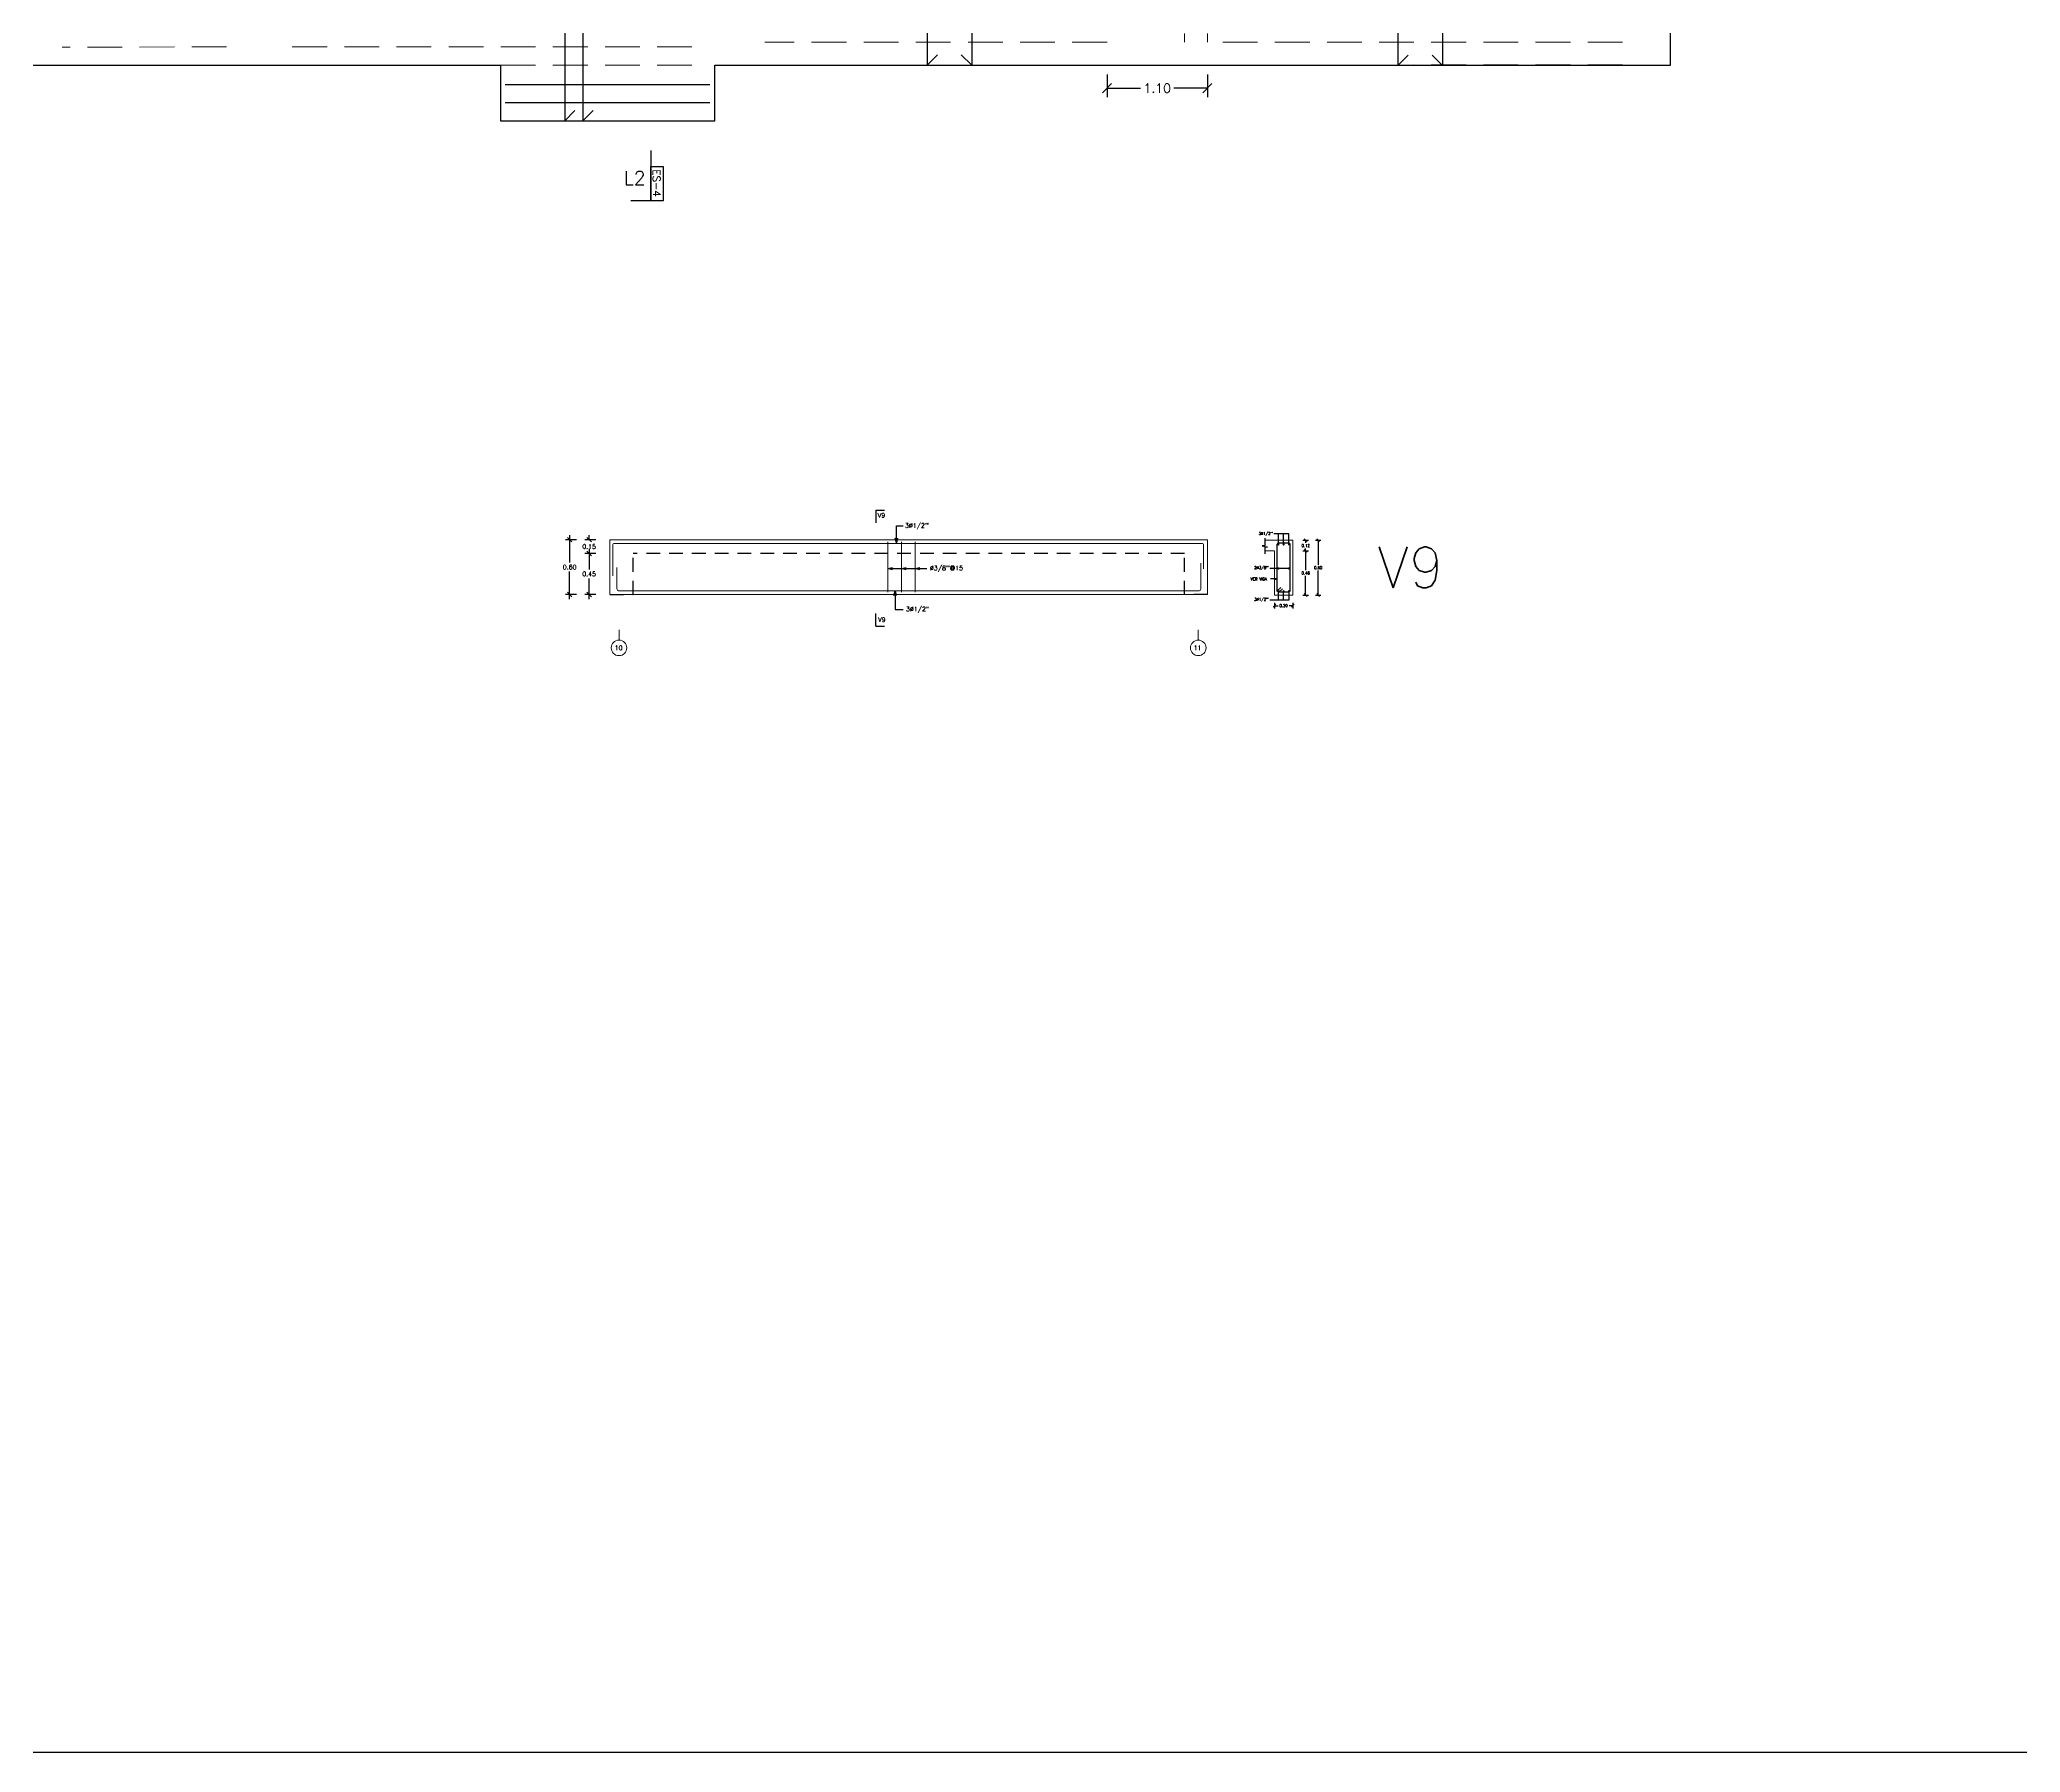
# Model space of a CAD drawing. Header units: metres. Extents: x -44 to 358, y -286 to 66.
# Drawn here: x 34.54 to 56.25, y -58.51 to -39.74 of the extents above; entities that cross this region are included whole.
import ezdxf

# ---------------------------------------------------------------- set-up
doc = ezdxf.new("R2010")
doc.units = ezdxf.units.M
doc.header["$LTSCALE"] = 0.3
doc.header["$PDMODE"] = 3
for name, pattern in [('CONTINU', [0]), ('DASHED', [0.75, 0.5, -0.25]), ('HIDDEN', [9.525, 6.35, -3.175])]:
    doc.linetypes.add(name, pattern=pattern)
for name, color, linetype in [('ACERO', 5, 'Continuous'), ('BP', 3, 'Continuous'), ('DIMTEXTO', 4, 'Continuous'), ('Losas', 8, 'Continuous'), ('SECCION', 1, 'Continuous'), ('texto acero', 4, 'Continuous'), ('TEXTOS', 4, 'Continuous')]:
    doc.layers.add(name, color=color, linetype=linetype)
doc.layers.add('VIGAS', color=1, linetype='HIDDEN', lineweight=15)
doc.styles.add('RomanS', font='romans.shx')
doc.styles.add('SIMPLEX', font='simplex_.ttf', dxfattribs={"height": 0.2})
doc.styles.add('SMPLEX', font='simplex.shx')
doc.dimstyles.new('D-15', dxfattribs={"dimscale": 0.15, "dimtxt": 0.2, "dimasz": 0.2, "dimexe": 0.18, "dimexo": 0.2, "dimgap": 0.1, "dimtad": 0, "dimtih": 1, "dimtoh": 1, "dimzin": 0, "dimdsep": 46, "dimtxsty": 'SMPLEX', "dimblk": 'OBLIQUE', "dimcen": 0.09, "dimdle": 0.2, "dimclrd": 4, "dimclre": 4, "dimclrt": 4, "dimadec": 0, "dimazin": 0, "dimtfac": 1, "dimtofl": 0, "dimtmove": 0, "dimatfit": 3, "dimldrblk": 'OPEN30', "dimfxl": 1, "dimtolj": 1, "dimtzin": 0, "dimarcsym": 0})
doc.dimstyles.new('DIM-15', dxfattribs={"dimscale": 0.15, "dimtxt": 0.2, "dimasz": 0.2, "dimexe": 0.2, "dimexo": 0.1, "dimgap": 0.1, "dimtad": 0, "dimtih": 1, "dimtoh": 1, "dimzin": 0, "dimdsep": 46, "dimtxsty": 'RomanS', "dimblk1": 'OBLIQUE', "dimblk2": 'OBLIQUE', "dimsah": 1, "dimcen": 0.09, "dimclrd": 4, "dimclre": 4, "dimclrt": 4, "dimadec": 0, "dimazin": 0, "dimtfac": 1, "dimtofl": 0, "dimtmove": 1, "dimatfit": 3, "dimldrblk": 'OBLIQUE', "dimfxl": 0.2, "dimfxlon": 1, "dimtolj": 1, "dimtzin": 0, "dimarcsym": 0})
doc.dimstyles.new('DIM-25', dxfattribs={"dimscale": 0.25, "dimtxt": 0.2, "dimasz": 0.2, "dimexe": 0.18, "dimexo": 0.2, "dimgap": 0.1, "dimtad": 0, "dimtih": 1, "dimtoh": 1, "dimzin": 0, "dimdsep": 46, "dimtxsty": 'SMPLEX', "dimblk": 'OBLIQUE', "dimcen": 0.09, "dimdle": 0.2, "dimclrd": 4, "dimclre": 4, "dimclrt": 4, "dimadec": 0, "dimazin": 0, "dimtfac": 1, "dimtofl": 0, "dimtmove": 0, "dimatfit": 3, "dimldrblk": 'OPEN30', "dimfxl": 0.3, "dimfxlon": 1, "dimtolj": 1, "dimtzin": 0, "dimarcsym": 0})
doc.dimstyles.new('DIM-50', dxfattribs={"dimscale": 0.5, "dimtxt": 0.2, "dimasz": 0.2, "dimexe": 0.2, "dimexo": 0.2, "dimgap": 0.1, "dimtad": 0, "dimtih": 1, "dimtoh": 1, "dimzin": 0, "dimdsep": 46, "dimtxsty": 'SMPLEX', "dimblk1": 'OBLIQUE', "dimblk2": 'OBLIQUE', "dimsah": 1, "dimcen": 0.2, "dimclrd": 4, "dimclre": 4, "dimclrt": 4, "dimadec": 0, "dimazin": 0, "dimtfac": 1, "dimtmove": 0, "dimatfit": 3, "dimldrblk": 'OPEN30', "dimfxl": 0.3, "dimfxlon": 1, "dimtfill": 1, "dimtolj": 1, "dimtzin": 0, "dimarcsym": 0})

# ---------------------------------------------------------------- blocks, each defined once
blk = doc.blocks.new('_OBLIQUE')
at = {"color": 0, "linetype": 'ByBlock'}
blk.add_line((-0.5, -0.5), (0.5, 0.5), dxfattribs=at)
blk = doc.blocks.new('_Open30')
at = {"color": 0, "lineweight": -2}
for p, q in [((-1, 0.27), (0, 0)), ((0, 0), (-1, -0.27)), ((0, 0), (-1, 0))]:
    blk.add_line(p, q, dxfattribs=at)
blk = doc.blocks.new('*D2358')
at = {"layer": 'DEFPOINTS', "color": 0, "linetype": 'Continuous', "transparency": 16777216}
for p in [(40.564, -45.369), (41.048, -45.369), (40.792, -45.819)]:
    blk.add_point(p, dxfattribs=at)
at = {"layer": 'DIMTEXTO', "color": 4, "linetype": 'Continuous', "lineweight": -2, "transparency": 16777216}
for p, q in [((40.639, -45.369), (40.519, -45.369)), ((40.564, -45.319), (40.564, -45.544)), ((40.564, -45.869), (40.564, -45.644)), ((40.639, -45.819), (40.519, -45.819))]:
    blk.add_line(p, q, dxfattribs=at)
at = {"layer": 'DIMTEXTO', "color": 4, "linetype": 'Continuous', "lineweight": -2, "transparency": 16777216, "xscale": 0.05, "yscale": 0.05, "zscale": 0.05}
for p, rotation in [((40.564, -45.369), 90), ((40.564, -45.819), 270)]:
    blk.add_blockref('_OBLIQUE', p, dxfattribs=dict(at, rotation=rotation))
at = {"layer": 'DIMTEXTO', "color": 4, "linetype": 'Continuous', "transparency": 16777216, "insert": (40.564, -45.594), "char_height": 0.05, "attachment_point": 5, "style": 'SMPLEX'}
blk.add_mtext('\\A1;0.45', dxfattribs=at)
blk = doc.blocks.new('*D2359')
at = {"layer": 'DEFPOINTS', "color": 0, "linetype": 'Continuous', "transparency": 16777216}
for p in [(40.792, -45.219), (40.351, -45.819), (41.042, -45.819)]:
    blk.add_point(p, dxfattribs=at)
at = {"layer": 'DIMTEXTO', "color": 4, "linetype": 'Continuous', "lineweight": -2, "transparency": 16777216}
for p, q in [((40.426, -45.219), (40.306, -45.219)), ((40.351, -45.169), (40.351, -45.469)), ((40.351, -45.869), (40.351, -45.569)), ((40.426, -45.819), (40.306, -45.819))]:
    blk.add_line(p, q, dxfattribs=at)
at = {"layer": 'DIMTEXTO', "color": 4, "linetype": 'Continuous', "lineweight": -2, "transparency": 16777216, "xscale": 0.05, "yscale": 0.05, "zscale": 0.05}
for p, rotation in [((40.351, -45.219), 90), ((40.351, -45.819), 270)]:
    blk.add_blockref('_OBLIQUE', p, dxfattribs=dict(at, rotation=rotation))
at = {"layer": 'DIMTEXTO', "color": 4, "linetype": 'Continuous', "transparency": 16777216, "insert": (40.351, -45.519), "char_height": 0.05, "attachment_point": 5, "style": 'SMPLEX'}
blk.add_mtext('\\A1;0.60', dxfattribs=at)
blk = doc.blocks.new('*D2363')
at = {"layer": 'DEFPOINTS', "color": 0, "transparency": 16777216}
for p in [(40.564, -45.219), (40.792, -45.219), (41.048, -45.369)]:
    blk.add_point(p, dxfattribs=at)
at = {"layer": 'DIMTEXTO', "color": 4, "lineweight": -2, "transparency": 16777216}
for p, q in [((40.639, -45.219), (40.519, -45.219)), ((40.639, -45.369), (40.519, -45.369)), ((40.564, -45.219), (40.564, -45.169)), ((40.564, -45.369), (40.564, -45.419))]:
    blk.add_line(p, q, dxfattribs=at)
at = {"layer": 'DIMTEXTO', "color": 4, "lineweight": -2, "transparency": 16777216, "xscale": 0.05, "yscale": 0.05, "zscale": 0.05}
for p, rotation in [((40.564, -45.219), 270), ((40.564, -45.369), 90)]:
    blk.add_blockref('_OBLIQUE', p, dxfattribs=dict(at, rotation=rotation))
at = {"layer": 'DIMTEXTO', "color": 4, "transparency": 16777216, "insert": (40.564, -45.294), "char_height": 0.05, "attachment_point": 5, "style": 'SMPLEX'}
blk.add_mtext('\\A1;0.15', dxfattribs=at)
blk = doc.blocks.new('*D2360')
at = {"layer": 'DEFPOINTS', "color": 0, "linetype": 'Continuous', "transparency": 16777216}
for p in [(48.277, -45.225), (48.556, -45.225), (48.277, -45.825)]:
    blk.add_point(p, dxfattribs=at)
at = {"layer": 'DIMTEXTO', "color": 4, "linetype": 'Continuous', "lineweight": -2, "transparency": 16777216}
for p, q in [((48.526, -45.225), (48.586, -45.225)), ((48.556, -45.225), (48.556, -45.495)), ((48.556, -45.825), (48.556, -45.555)), ((48.526, -45.825), (48.586, -45.825))]:
    blk.add_line(p, q, dxfattribs=at)
at = {"layer": 'DIMTEXTO', "color": 4, "linetype": 'Continuous', "lineweight": -2, "transparency": 16777216, "xscale": 0.03, "yscale": 0.03, "zscale": 0.03}
for p, rotation in [((48.556, -45.225), 90), ((48.556, -45.825), 270)]:
    blk.add_blockref('_OBLIQUE', p, dxfattribs=dict(at, rotation=rotation))
at = {"layer": 'DIMTEXTO', "color": 4, "linetype": 'Continuous', "lineweight": 0, "transparency": 16777216, "insert": (48.556, -45.525), "char_height": 0.03, "attachment_point": 5, "style": 'SMPLEX'}
blk.add_mtext('\\A1;0.60', dxfattribs=at)
blk = doc.blocks.new('*D2361')
at = {"layer": 'DEFPOINTS', "color": 0, "linetype": 'Continuous', "transparency": 16777216}
for p in [(48.277, -45.342), (48.419, -45.342), (48.277, -45.825)]:
    blk.add_point(p, dxfattribs=at)
at = {"layer": 'DIMTEXTO', "color": 4, "linetype": 'Continuous', "lineweight": -2, "transparency": 16777216}
for p, q in [((48.389, -45.342), (48.449, -45.342)), ((48.419, -45.342), (48.419, -45.554)), ((48.419, -45.825), (48.419, -45.614)), ((48.389, -45.825), (48.449, -45.825))]:
    blk.add_line(p, q, dxfattribs=at)
at = {"layer": 'DIMTEXTO', "color": 4, "linetype": 'Continuous', "lineweight": -2, "transparency": 16777216, "xscale": 0.03, "yscale": 0.03, "zscale": 0.03}
for p, rotation in [((48.419, -45.342), 90), ((48.419, -45.825), 270)]:
    blk.add_blockref('_OBLIQUE', p, dxfattribs=dict(at, rotation=rotation))
at = {"layer": 'DIMTEXTO', "color": 4, "linetype": 'Continuous', "lineweight": 0, "transparency": 16777216, "insert": (48.419, -45.584), "char_height": 0.03, "attachment_point": 5, "style": 'SMPLEX'}
blk.add_mtext('\\A1;0.48', dxfattribs=at)
blk = doc.blocks.new('*D2362')
at = {"layer": 'DEFPOINTS', "color": 0, "linetype": 'Continuous', "transparency": 16777216}
for p in [(48.077, -45.225), (48.277, -45.342), (48.419, -45.225)]:
    blk.add_point(p, dxfattribs=at)
at = {"layer": 'DIMTEXTO', "color": 4, "linetype": 'Continuous', "lineweight": -2, "transparency": 16777216}
for p, q in [((48.389, -45.225), (48.449, -45.225)), ((48.389, -45.342), (48.449, -45.342)), ((48.419, -45.225), (48.419, -45.254)), ((48.419, -45.342), (48.419, -45.314))]:
    blk.add_line(p, q, dxfattribs=at)
at = {"layer": 'DIMTEXTO', "color": 4, "linetype": 'Continuous', "lineweight": -2, "transparency": 16777216, "xscale": 0.03, "yscale": 0.03, "zscale": 0.03}
for p, rotation in [((48.419, -45.225), 90), ((48.419, -45.342), 270)]:
    blk.add_blockref('_OBLIQUE', p, dxfattribs=dict(at, rotation=rotation))
at = {"layer": 'DIMTEXTO', "color": 4, "linetype": 'Continuous', "lineweight": 0, "transparency": 16777216, "insert": (48.419, -45.284), "char_height": 0.03, "attachment_point": 5, "style": 'SMPLEX'}
blk.add_mtext('\\A1;0.12', dxfattribs=at)
blk = doc.blocks.new('*D2364')
at = {"layer": 'DEFPOINTS', "color": 0, "linetype": 'Continuous', "transparency": 16777216}
for p in [(48.277, -45.225), (48.077, -45.452), (48.077, -45.942)]:
    blk.add_point(p, dxfattribs=at)
at = {"layer": 'DIMTEXTO', "color": 4, "linetype": 'Continuous', "lineweight": -2, "transparency": 16777216}
for p, q in [((48.077, -45.912), (48.077, -45.972)), ((48.077, -45.942), (48.116, -45.942)), ((48.277, -45.942), (48.238, -45.942)), ((48.277, -45.912), (48.277, -45.972))]:
    blk.add_line(p, q, dxfattribs=at)
at = {"layer": 'DIMTEXTO', "color": 4, "linetype": 'Continuous', "lineweight": -2, "transparency": 16777216, "xscale": 0.03, "yscale": 0.03, "zscale": 0.03, "rotation": 180}
blk.add_blockref('_OBLIQUE', (48.077, -45.942), dxfattribs=at)
at = {"layer": 'DIMTEXTO', "color": 4, "linetype": 'Continuous', "lineweight": -2, "transparency": 16777216, "xscale": 0.03, "yscale": 0.03, "zscale": 0.03}
blk.add_blockref('_OBLIQUE', (48.277, -45.942), dxfattribs=at)
at = {"layer": 'DIMTEXTO', "color": 4, "linetype": 'Continuous', "lineweight": 0, "transparency": 16777216, "insert": (48.177, -45.942), "char_height": 0.03, "attachment_point": 5, "style": 'SMPLEX'}
blk.add_mtext('\\A1;0.20', dxfattribs=at)
blk = doc.blocks.new('*D2371')
at = {"layer": 'DEFPOINTS', "color": 0, "ltscale": 0.2, "transparency": 16777216}
for p in [(46.242, -40.017), (47.342, -40.017), (47.342, -40.27)]:
    blk.add_point(p, dxfattribs=at)
at = {"layer": 'DIMTEXTO', "color": 4, "lineweight": -2, "ltscale": 0.2, "transparency": 16777216}
for p, q in [((46.242, -40.12), (46.242, -40.37)), ((47.342, -40.12), (47.342, -40.37)), ((46.242, -40.27), (46.608, -40.27)), ((47.342, -40.27), (46.975, -40.27))]:
    blk.add_line(p, q, dxfattribs=at)
at = {"layer": 'DIMTEXTO', "color": 4, "lineweight": -2, "ltscale": 0.2, "transparency": 16777216, "xscale": 0.1, "yscale": 0.1, "zscale": 0.1, "rotation": 180}
blk.add_blockref('_OBLIQUE', (46.242, -40.27), dxfattribs=at)
at = {"layer": 'DIMTEXTO', "color": 4, "lineweight": -2, "ltscale": 0.2, "transparency": 16777216, "xscale": 0.1, "yscale": 0.1, "zscale": 0.1}
blk.add_blockref('_OBLIQUE', (47.342, -40.27), dxfattribs=at)
at = {"layer": 'DIMTEXTO', "color": 4, "ltscale": 0.2, "transparency": 16777216, "insert": (46.792, -40.27), "char_height": 0.1, "attachment_point": 5, "style": 'SMPLEX', "bg_fill": 3, "box_fill_scale": 1.1, "bg_fill_color": 256, "bg_fill_true_color": 13158600, "bg_fill_transparency": 0}
blk.add_mtext('\\A1;1.10', dxfattribs=at)

msp = doc.modelspace()

# ---------------------------------------------------------------- linework, layer by layer
at = {"layer": 'ACERO'}
for p, q in [((41.8877698, -40.2321618), (39.6421592, -40.2321618)), ((41.8877698, -40.4321618), (39.6421592, -40.4321618)), ((48.1077936, -45.7855605, 0.4671289), (48.1077936, -45.2683413)), ((48.2380473, -45.2583413), (48.1177936, -45.2583413)), ((48.2480473, -45.7855605, 0.4671289), (48.2480473, -45.2683413)), ((48.1079424, -45.7775778, 0.4671289), (48.1459194, -45.741387, 0.4671289)), ((48.2380473, -45.7955605, 0.4671289), (48.1177936, -45.7955605, 0.4671289)), ((48.1259454, -45.7934724, 0.4671289), (48.1639223, -45.7572816, 0.4671289))]:
    msp.add_line(p, q, dxfattribs=at)
at = {"layer": 'ACERO', "linetype": 'Continuous', "lineweight": 0}
for p, q in [((40.8431498, -45.259262), (47.2805823, -45.2592672)), ((43.8388027, -45.2417901), (43.8388027, -45.7947851)), ((43.9888027, -45.2417901), (43.9888027, -45.7947851)), ((44.1388027, -45.2417901), (44.1388027, -45.7947851)), ((40.8678035, -45.5228942), (40.8678035, -45.7590896)), ((47.270768, -45.4759851), (47.270768, -45.7590948)), ((40.8878035, -45.7790896), (47.250768, -45.7790948))]:
    msp.add_line(p, q, dxfattribs=at)
at = {"layer": 'ACERO'}
for points in [[(49.8898822, -32.3287504), (49.7776935, -32.2159399), (49.7789742, -35.6459167), (49.928559, -35.7963307), (49.9207299, -40.0212007), (49.8042791, -39.9082624)], [(44.7294907, -33.3869856), (44.6173021, -33.2741751), (44.6185828, -35.5917071), (44.7681676, -35.7421211), (44.7602461, -40.0168185), (44.6437954, -39.9038803)], [(44.3040508, -34.1288148), (44.4166679, -34.0168185), (44.4277807, -38.204139), (44.2773667, -38.3537239), (44.2686668, -40.01682), (44.3814773, -39.9046314)], [(49.4644422, -34.1328519), (49.5770593, -34.0208556), (49.5881721, -38.2583487), (49.4377581, -38.4079335), (49.4291505, -40.0212022), (49.541961, -39.9090136)], [(40.408892, -38.6116958), (40.2963919, -38.4991959), (40.2963919, -40.6277409), (40.4088919, -40.5152408)], [(40.608892, -38.6116957), (40.496392, -38.4991958), (40.496392, -40.6277408), (40.6088919, -40.5152408)]]:
    msp.add_lwpolyline(points, dxfattribs=at)
at = {"layer": 'ACERO', "linetype": 'Continuous', "lineweight": 0}
for points in [[(40.8431498, -45.259262, 0.4142135624), (40.8231498, -45.279262), (40.8231498, -45.6132228)], [(47.2805823, -45.2592672, -0.4142135624), (47.3005823, -45.2792672), (47.3005823, -45.5376862)]]:
    msp.add_lwpolyline(points, format="xyb", dxfattribs=at)
at = {"layer": 'ACERO', "const_width": 0.012}
for points in [[(48.125684, -45.2706824, 1), (48.113684, -45.2706824, 1)], [(48.1829825, -45.2706824, 1), (48.1709825, -45.2706824, 1)], [(48.2426755, -45.2703743, 1), (48.2306755, -45.2703743, 1)], [(48.2420213, -45.5337897, 1), (48.2300213, -45.5337897, 1)], [(48.2420213, -45.7837897, 1), (48.2300213, -45.7837897, 1)]]:
    msp.add_lwpolyline(points, format="xyb", close=True, dxfattribs=at)
at = {"layer": 'ACERO', "const_width": 0.012, "elevation": 0.4671289}
for points in [[(48.1258697, -45.5337897, 1), (48.1138697, -45.5337897, 1)], [(48.1258697, -45.7837897, 1), (48.1138697, -45.7837897, 1)], [(48.1832347, -45.7837897, 1), (48.1712347, -45.7837897, 1)], [(48.2423506, -45.7833462, 1), (48.2303506, -45.7833462, 1)]]:
    msp.add_lwpolyline(points, format="xyb", close=True, dxfattribs=at)
at = {"layer": 'ACERO'}
for centre, start, end in [((48.1177936, -45.2683413), 90, 180), ((48.2380473, -45.2683413), 0, 90)]:
    msp.add_arc(centre, 0.01, start, end, dxfattribs=at)
at = {"layer": 'ACERO', "linetype": 'Continuous', "lineweight": 0}
for centre, start, end in [((40.8878035, -45.7590896), 180, 270), ((47.250768, -45.7590948), 270, 0)]:
    msp.add_arc(centre, 0.02, start, end, dxfattribs=at)
at = {"layer": 'BP', "ltscale": 0.2}
msp.add_lwpolyline([(26.391985, -38.2178769), (26.3887423, -40.0168185), (39.5919851, -40.0168185), (39.5919851, -40.6277409), (41.9419851, -40.6277409), (41.9419851, -40.0168185), (52.4188047, -40.0168185), (52.4188047, -19.9509213), (47.2719851, -19.9509213), (47.2719851, -20.0277409)], dxfattribs=at)
at = {"layer": 'BP'}
msp.add_lwpolyline([(47.9705938, -45.2011987), (47.9705938, -45.2843442), (47.9435408, -45.2843442), (48.0010397, -45.3014987), (47.9705938, -45.3014987), (47.9705938, -45.3723504)], dxfattribs=at)
at = {"layer": 'DIMTEXTO', "color": 6, "linetype": 'Continuous', "ltscale": 0.01}
for p, q in [((43.7056364, -44.8946854, -1.8111655), (43.7056364, -45.032409, -1.8111655)), ((43.7056364, -44.8946854, -1.8111655), (43.8018602, -44.8946854, -1.8111655)), ((43.7056364, -46.1656782, -1.8111655), (43.7056364, -46.0279546, -1.8111655)), ((43.7056364, -46.1656782, -1.8111655), (43.8018602, -46.1656782, -1.8111655))]:
    msp.add_line(p, q, dxfattribs=at)
at = {"layer": 'DIMTEXTO'}
msp.add_lwpolyline([(0.9379767, -12.4288255), (147.6240338, -12.4288255), (147.6240338, -58.5105287), (0.9379767, -58.5105287)], close=True, dxfattribs=at)
at = {"layer": 'DIMTEXTO', "elevation": 0.4671289}
for points in [[(48.2354921, -45.2632392), (48.2354921, -45.1554873), (48.0697886, -45.1554873)], [(48.1198697, -45.2661355), (48.1198697, -45.1554873)], [(48.1771682, -45.2661355), (48.1771682, -45.1554873)], [(48.2360213, -45.5337897), (48.0254299, -45.5337897)], [(48.1198697, -45.8803998), (48.1198697, -45.7777897)], [(48.1772347, -45.8803998), (48.1772347, -45.7777897)]]:
    msp.add_lwpolyline(points, dxfattribs=at)
at = {"layer": 'DIMTEXTO'}
msp.add_lwpolyline([(48.2360213, -45.7773552), (48.2360213, -45.8803998), (48.0254299, -45.8803998)], dxfattribs=at)
at = {"layer": 'Losas', "linetype": 'DASHED'}
for points in [[(40.7918679, -45.8192064), (41.0476016, -45.8192064), (41.0476016, -45.3692984)], [(47.091985, -45.3692995), (41.0476016, -45.3692984)], [(47.341985, -45.8192064), (47.091985, -45.8192064), (47.091985, -45.3692995)]]:
    msp.add_lwpolyline(points, dxfattribs=at)
at = {"layer": 'SECCION', "linetype": 'CONTINU', "lineweight": 0}
for p, q in [((48.2771682, -45.2249626), (47.9705938, -45.2249626)), ((48.0771682, -45.342041), (47.9705938, -45.342041)), ((48.0771682, -45.342041), (48.0771682, -45.8249626)), ((48.2771682, -45.2249626), (48.2771682, -45.8249626)), ((48.2771682, -45.8249626), (48.0771682, -45.8249626))]:
    msp.add_line(p, q, dxfattribs=at)
at = {"layer": 'TEXTOS', "color": 5, "linetype": 'Continuous', "ltscale": 0.01}
msp.add_line((41.2402123, -40.9513542), (41.2402127, -41.5055561), dxfattribs=at)
at = {"layer": 'TEXTOS', "color": 6, "linetype": 'Continuous', "ltscale": 0.01}
msp.add_line((41.376249, -41.5055562), (41.0227577, -41.505556), dxfattribs=at)
at = {"layer": 'TEXTOS', "color": 8, "linetype": 'Continuous', "ltscale": 0.01}
msp.add_lwpolyline([(41.3762463, -41.505556), (41.2402123, -41.5055561), (41.240212, -41.1295525), (41.376246, -41.1295524)], close=True, dxfattribs=at)
at = {"layer": 'VIGAS', "ltscale": 0.2}
for p, q in [((47.091985, -35.0968122), (47.0918679, -39.7668123)), ((47.341985, -35.0968185), (47.3418679, -39.7668185)), ((36.589287, -39.816819), (34.7892964, -39.820924)), ((41.691985, -39.8168185), (37.1897431, -39.8168185)), ((46.2415466, -39.7670922), (42.4920032, -39.7668185)), ((51.8918679, -39.7646878), (47.3418679, -39.7668185)), ((36.5897431, -40.0168185), (34.7897525, -40.0209235)), ((41.691985, -40.0168185), (37.1897431, -40.0168185)), ((46.2415284, -40.0170922), (42.491985, -40.0168185)), ((51.891985, -40.0146878), (47.341985, -40.0168185))]:
    msp.add_line(p, q, dxfattribs=at)
at = {"layer": 'VIGAS', "linetype": 'Continuous', "lineweight": 0}
for p, q in [((40.7918679, -45.2193064), (47.341985, -45.2193028)), ((40.7918679, -45.2193064), (40.7918679, -45.8192045)), ((47.341985, -45.2193028), (47.341985, -45.819206)), ((47.341985, -45.819206), (40.7918679, -45.8192045)), ((40.8918686, -46.3191096), (40.8918686, -46.2056144)), ((47.2416574, -46.3191096), (47.2416574, -46.2056144))]:
    msp.add_line(p, q, dxfattribs=at)
for centre in [(40.8918686, -46.4042192), (47.2416574, -46.4042192)]:
    msp.add_circle(centre, 0.0851096, dxfattribs=at)

# ---------------------------------------------------------------- texts
at = {"layer": 'DIMTEXTO', "color": 4, "linetype": 'Continuous', "lineweight": 0, "char_height": 0.05, "style": 'SMPLEX'}
for s, insert, attachment_point in [('V9', (43.7285498, -44.9519158, -1.8111655), 4), ("3%%C1/2''", (44.0265318, -45.0717743), 4), ("%%C3/8''@15", (44.3004322, -45.5374793, 1.8575108), 4), ('10', (40.8873632, -46.4042192), 5), ('11', (47.2334084, -46.4042192), 5)]:
    msp.add_mtext(s, dxfattribs=dict(at, insert=insert, attachment_point=attachment_point))
at = {"layer": 'DIMTEXTO', "color": 4, "char_height": 0.03, "attachment_point": 4, "style": 'SMPLEX'}
for s, insert in [("3%%C1/2''", (47.9031147, -45.1558823, 0.4671289)), ("2%%C3/8''", (47.85468, -45.5305987, 2.3246397)), ('VER VIGA', (47.8153597, -45.649492, 0.1950288)), ("3%%C1/2''", (47.85468, -45.8772088, 1.8575108))]:
    msp.add_mtext(s, dxfattribs=dict(at, insert=insert))
at = {"layer": 'DIMTEXTO', "insert": (49.2040551, -45.5226399), "char_height": 0.448, "attachment_point": 4, "style": 'SIMPLEX'}
msp.add_mtext('V9', dxfattribs=at)
at = {"layer": 'TEXTOS', "color": 4, "ltscale": 0.5, "insert": (41.3046727, -41.3100535), "char_height": 0.08249794, "attachment_point": 5, "rotation": 270.7773585, "style": 'SMPLEX'}
msp.add_mtext('ES-4', dxfattribs=at)

# ---------------------------------------------------------------- dimensions: what is measured, and where the dimension line sits
at = {"layer": 'DIMTEXTO', "linetype": 'Continuous'}
for base, p1, p2, picture, middle in [((40.3513919, -45.8192037), (40.7918679, -45.2193078), (41.0418679, -45.8192037), '*D2359', (40.3513919, -45.5192558)), ((40.5638577, -45.3692984), (40.7918679, -45.8192037), (41.0476016, -45.3692984), '*D2358', (40.5638577, -45.594251))]:
    dim = msp.add_linear_dim(base=base, p1=p1, p2=p2, angle=90, dimstyle='DIM-25', dxfattribs=at)
    dim.commit()
    dim.dimension.update_dxf_attribs({"geometry": picture, "text_midpoint": middle})
at = {"layer": 'DIMTEXTO'}
dim = msp.add_linear_dim(base=(40.5638577, -45.219308), p1=(41.0476016, -45.3692984), p2=(40.7918679, -45.219308), angle=90, dimstyle='DIM-25', override={"dimtmove": 1}, dxfattribs=at)
dim.commit()
dim.dimension.update_dxf_attribs({"geometry": '*D2363', "text_midpoint": (40.5638577, -45.2943032)})
at = {"layer": 'DIMTEXTO', "linetype": 'Continuous', "lineweight": 0}
dim = msp.add_linear_dim(base=(48.0771682, -45.9416879), p1=(48.2771682, -45.2249626), p2=(48.0771682, -45.452041), dimstyle='DIM-15', override={"dimtxsty": 'SMPLEX'}, dxfattribs=at)
dim.commit()
dim.dimension.update_dxf_attribs({"geometry": '*D2364', "text_midpoint": (48.1771682, -45.9416879)})
for base, p1, p2, picture, middle in [((48.4194178, -45.2249626), (48.2771682, -45.342041), (48.0771682, -45.2249626), '*D2362', (48.4194178, -45.2835018)), ((48.5557238, -45.2249626), (48.2771682, -45.8249626), (48.2771682, -45.2249626), '*D2360', (48.5557238, -45.5249626)), ((48.4194178, -45.342041), (48.2771682, -45.8249626), (48.2771682, -45.342041), '*D2361', (48.4194178, -45.5835018))]:
    dim = msp.add_linear_dim(base=base, p1=p1, p2=p2, angle=270, dimstyle='DIM-15', override={"dimtxsty": 'SMPLEX'}, dxfattribs=at)
    dim.commit()
    dim.dimension.update_dxf_attribs({"geometry": picture, "text_midpoint": middle})

# ---------------------------------------------------------------- leaders
at = {"layer": 'DIMTEXTO', "color": 4}
msp.add_leader([(48.1061454, -45.6488571, 0.3783733), (48.0352154, -45.6488571, 0.3783733)], dimstyle='D-15', override={"dimgap": 0.1, "dimtad": 0}, dxfattribs=at)
at = {"layer": 'texto acero', "color": 1}
for points in [[(43.932255, -45.2515396), (43.932255, -45.0658572), (44.0058703, -45.0658572)], [(43.8388027, -45.5357349), (44.2679552, -45.5357349)], [(43.9888027, -45.5357349), (44.2679552, -45.5357349)], [(44.1388027, -45.5357349), (44.2679552, -45.5357349)], [(43.9175987, -45.780959), (43.9175987, -45.9834719), (44.0060054, -45.9834719)]]:
    msp.add_leader(points, dimstyle='DIM-25', dxfattribs=at)

# ---------------------------------------------------------------- next in the draw order: texts
at = {"layer": 'DIMTEXTO', "color": 4, "lineweight": -3, "insert": (41.0637741, -41.2537175), "char_height": 0.14999625, "attachment_point": 5, "style": 'SMPLEX', "bg_fill": 3, "box_fill_scale": 1.1, "bg_fill_color": 256, "bg_fill_true_color": 13158600, "bg_fill_transparency": 0}
msp.add_mtext('L2', dxfattribs=at)
at = {"layer": 'DIMTEXTO', "color": 4, "linetype": 'Continuous', "lineweight": 0, "char_height": 0.05, "attachment_point": 4, "style": 'SMPLEX', "bg_fill": 3, "box_fill_scale": 1.2, "bg_fill_color": 256, "bg_fill_transparency": 0}
for s, insert in [('3%%C1/2"', (44.0380396, -45.9867261)), ('V9', (43.7331043, -46.0956783, -1.8111655))]:
    msp.add_mtext(s, dxfattribs=dict(at, insert=insert))

# ---------------------------------------------------------------- next in the draw order: dimensions: what is measured, and where the dimension line sits
at = {"layer": 'DIMTEXTO', "ltscale": 0.2}
dim = msp.add_linear_dim(base=(47.341985, -40.270181), p1=(46.2415289, -40.0168185), p2=(47.341985, -40.0168185), dimstyle='DIM-50', dxfattribs=at)
dim.commit()
dim.dimension.update_dxf_attribs({"geometry": '*D2371', "text_midpoint": (46.7917569, -40.270181)})

doc.saveas('drawing.dxf')
